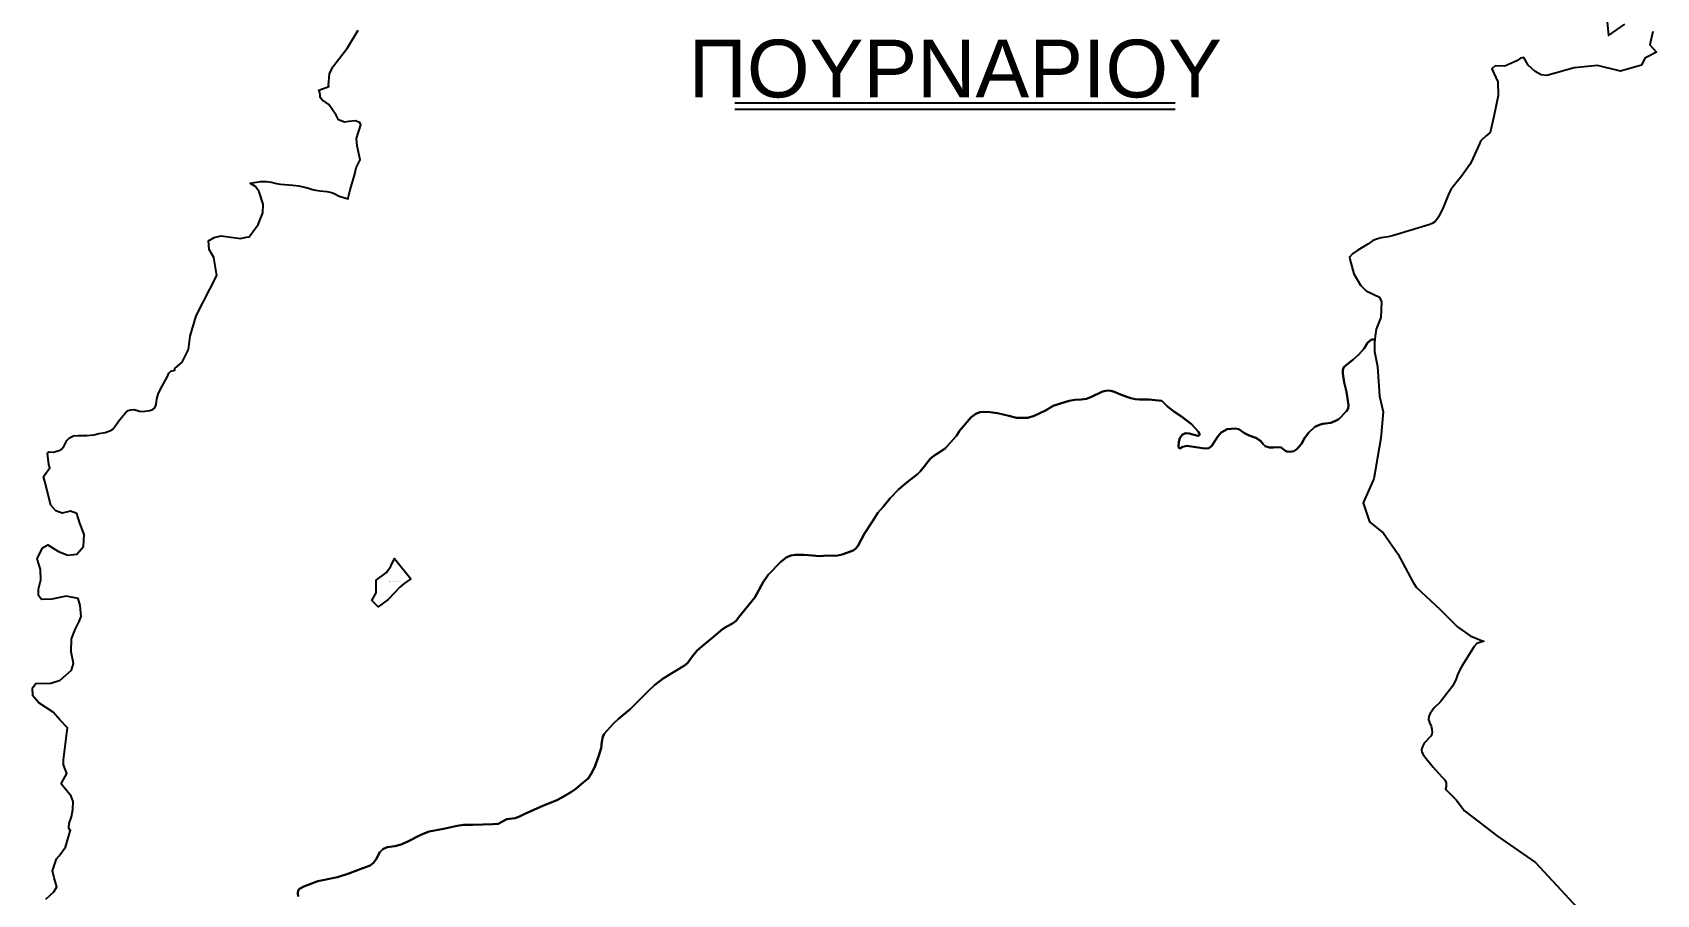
# Model space of a CAD drawing. Header units: metres. Extents: x 245125 to 394351, y 270578 to 4233311.
# Drawn here: x 286177 to 288991, y 4173546 to 4175041 of the extents above; entities that cross this region are included whole.
import ezdxf
from ezdxf.enums import TextEntityAlignment as Align
from ezdxf.lldxf.tags import DXFTag

# ---------------------------------------------------------------- set-up
doc = ezdxf.new("R2010")
doc.units = ezdxf.units.M
for name, color, linetype in [('4495-(228-329)', 103, 'Continuous'), ('ASTOTA', 7, 'Continuous'), ('topo2012', 144, 'Continuous'), ('ΗΛΕΙΑ_Ονομασία ΟΤΑ_ΟΚΧΕ', 6, 'Continuous')]:
    doc.layers.add(name, color=color, linetype=linetype)
doc.styles.add('ARIAL', font='arial.ttf')
doc.styles.get("Standard").update_dxf_attribs({"font": 'arial.ttf'})
tags = doc.linetypes.add('HIDDEN', pattern=[0.375, 0.25, -0.125]).pattern_tags.tags
tags[6:7] = [DXFTag(74, 4), DXFTag(75, 0), DXFTag(340, '0'), DXFTag(46, 1.0), DXFTag(50, 0.0), DXFTag(44, 0.0), DXFTag(45, 0.0)]
tags[4:5] = [DXFTag(74, 4), DXFTag(75, 0), DXFTag(340, '0'), DXFTag(46, 1.0), DXFTag(50, 0.0), DXFTag(44, 0.0), DXFTag(45, 0.0)]

msp = doc.modelspace()

# ---------------------------------------------------------------- linework, layer by layer
at = {"layer": '4495-(228-329)', "color": 103}
for p, q in [((287394.2, 4174918.8), (288157, 4174918.8)), ((287394.2, 4174907.4), (288157, 4174907.4))]:
    msp.add_line(p, q, dxfattribs=at)
at = {"layer": 'ASTOTA', "color": 253, "linetype": 'HIDDEN', "ltscale": 300}
for points in [[(288903.7, 4175076.1), (288907.6, 4175035.2), (288935.6, 4175054.8)], [(286200.7, 4173538.7), (286214.6, 4173551), (286219.4, 4173559.9), (286215.2, 4173575.2), (286212.3, 4173587.5), (286219.2, 4173608.1), (286223.9, 4173613.6), (286234.8, 4173628.6), (286242.6, 4173656.3), (286243.3, 4173658.2), (286241.6, 4173659.1), (286240.4, 4173662.7), (286240.9, 4173669.4), (286244.9, 4173681.4), (286247.6, 4173694), (286248.1, 4173707.5), (286244.7, 4173717), (286239.5, 4173723.3), (286227.2, 4173738.6), (286228.2, 4173740.5), (286236.9, 4173756.4), (286231.1, 4173771.1), (286231.1, 4173779.9), (286237.9, 4173835.4), (286225.5, 4173848.8), (286213.1, 4173862.3), (286188.4, 4173878.5), (286178.2, 4173891), (286177.5, 4173904.9), (286183.3, 4173912), (286209.3, 4173912.9), (286225.2, 4173917.8), (286244.8, 4173935.6), (286248.8, 4173946.9), (286244.6, 4173967.2), (286245.3, 4173989.7), (286251.7, 4174005.6), (286258.1, 4174019.6), (286262, 4174028.4), (286260.3, 4174047.4), (286256.5, 4174059.5), (286235.6, 4174063.5), (286211.1, 4174058.4), (286193.2, 4174057.7), (286187.9, 4174064.6), (286187.7, 4174076), (286191.9, 4174092.1), (286191.2, 4174109.9), (286185.7, 4174128.2), (286194.7, 4174147.4), (286204.2, 4174152.7), (286222.7, 4174141.3), (286238.5, 4174134.6), (286254.6, 4174136.6), (286265.7, 4174149.9), (286266.8, 4174170.7), (286259.4, 4174190.3), (286254.6, 4174206.7), (286243.6, 4174211.1), (286229, 4174207.3), (286217.8, 4174211.3), (286209.5, 4174221.1), (286199.1, 4174262.1), (286196.8, 4174271), (286207.6, 4174286.1), (286206, 4174291.9), (286203.7, 4174310.6), (286204.3, 4174312.1), (286205, 4174313.6), (286213.6, 4174313.4), (286223.7, 4174315.9), (286227.8, 4174318.3), (286231.8, 4174322.8), (286237.2, 4174333.6), (286241.7, 4174338.3), (286248.3, 4174341.4), (286256.8, 4174341.9), (286271.6, 4174342.2), (286283.9, 4174343.4), (286292.3, 4174345.4), (286303.5, 4174347.4), (286311.5, 4174349.9), (286316.8, 4174353.1), (286321.6, 4174359.9), (286328.9, 4174369.8), (286338.4, 4174381.2), (286343, 4174385.3), (286347.9, 4174386.8), (286353.5, 4174386.9), (286362.6, 4174384.2), (286368.5, 4174383.6), (286372.3, 4174384), (286380.5, 4174385.2), (286385.9, 4174387), (286389.6, 4174390.1), (286391.8, 4174395.7), (286392.7, 4174405.4), (286395.5, 4174415.4), (286401.9, 4174427.8), (286411.2, 4174444.4), (286413.7, 4174449.9), (286417.4, 4174453.4), (286424.2, 4174455.4), (286424, 4174458.3), (286437, 4174469), (286447.9, 4174491), (286450.9, 4174514.1), (286461, 4174549.3), (286496.8, 4174619.6), (286491.7, 4174650.8), (286483.3, 4174664.2), (286482.6, 4174679.6), (286492, 4174685.5), (286504.4, 4174687.9), (286538.1, 4174683.6), (286547.4, 4174685.7), (286553.1, 4174686.3), (286568.6, 4174708), (286576.7, 4174728), (286576.9, 4174742.9), (286570, 4174764.5), (286563.6, 4174773.5), (286557.1, 4174777.8), (286554.7, 4174779.5), (286572.6, 4174782.5), (286582.8, 4174782.5), (286591.1, 4174781.4), (286599.9, 4174778.7), (286606.9, 4174777.6), (286628.6, 4174775.7), (286638.1, 4174774.5), (286651.5, 4174771.6), (286664.6, 4174767.7), (286675.3, 4174766.2), (286687.3, 4174764.8), (286695.3, 4174763.3), (286700.3, 4174761.3), (286708.8, 4174756.9), (286724.1, 4174752), (286724.6, 4174753.9), (286727.9, 4174767.7), (286735.3, 4174793.4), (286738.4, 4174805.8), (286745.3, 4174820), (286740.1, 4174843.9), (286738.5, 4174857), (286746, 4174880.5), (286744.5, 4174884.5), (286736.6, 4174887.5), (286725.5, 4174886.3), (286718.1, 4174884.9), (286707.5, 4174889.2), (286703.8, 4174897.2), (286690.9, 4174915.8), (286679.1, 4174923.9), (286675.8, 4174927.9), (286675.9, 4174932.8), (286674.5, 4174937.8), (286673.7, 4174940.7), (286691.1, 4174946.7), (286690.5, 4174949.4), (286691.7, 4174968.7), (286697.6, 4174981), (286723.4, 4175013.8), (286741.5, 4175044.6)], [(288984.4, 4175042), (288978.8, 4175019.3), (288990.7, 4175006.2), (288975.2, 4174998.6), (288970.6, 4174995.9), (288964.7, 4174984.1), (288928.4, 4174973.6), (288888.7, 4174983.4), (288848, 4174979.2), (288800.5, 4174965.9), (288791.1, 4174967), (288780.6, 4174972.7), (288768.4, 4174984.1), (288760.7, 4174997), (288754.8, 4174996), (288748.5, 4174991.4), (288728.1, 4174982.4), (288711.1, 4174982.6), (288705.5, 4174977.7), (288716, 4174954.9), (288716.6, 4174931.5), (288708.8, 4174894.8), (288702.3, 4174867.1), (288695.8, 4174861.3), (288689.4, 4174855.7), (288685.5, 4174852.3), (288683.9, 4174847.8), (288669.6, 4174815.6), (288667.5, 4174812), (288653.3, 4174792.3), (288639.1, 4174774.1), (288634, 4174767.4), (288629.7, 4174758.8), (288621.9, 4174738.1), (288613.7, 4174721.7), (288609.9, 4174716.7), (288606.4, 4174712.6), (288601.8, 4174709.4), (288596, 4174706.9), (288535, 4174688.6), (288526, 4174686.6), (288513.4, 4174684.4), (288505.8, 4174682.1), (288498.4, 4174679.3), (288490.4, 4174673.8), (288473.1, 4174663), (288463.8, 4174656.9), (288458.6, 4174651), (288459.4, 4174647.9), (288466.4, 4174622.4), (288478, 4174602.9), (288487.7, 4174592.9), (288510.9, 4174581.9), (288514.3, 4174573.9), (288513.3, 4174546.4), (288505.1, 4174526.1), (288503.5, 4174514.4), (288502.7, 4174508.2), (288496.8, 4174508.3), (288490.2, 4174502.7), (288484.1, 4174493), (288475, 4174482.2), (288464.5, 4174473.1), (288452.9, 4174464.1), (288449.3, 4174460.7), (288447.5, 4174455.8), (288447.5, 4174449.8), (288449.5, 4174434.2), (288453.7, 4174417.9), (288457.1, 4174394.7), (288456.6, 4174388.8), (288453.8, 4174384.5), (288440.1, 4174370.6), (288434.6, 4174367.4), (288426.7, 4174364), (288412.8, 4174362.1), (288407.1, 4174360.7), (288398.9, 4174357.1), (288388.3, 4174347.5), (288380.9, 4174337.3), (288375.9, 4174327.6), (288367.6, 4174318.1), (288362.2, 4174314.7), (288356.3, 4174313.5), (288350.3, 4174314.3), (288346.1, 4174316.7), (288340.6, 4174321.1), (288332.1, 4174321.8), (288327, 4174321.2), (288320.1, 4174321.3), (288312.9, 4174323.7), (288309.2, 4174326.8), (288304.6, 4174332.8), (288296.8, 4174337.8), (288285.1, 4174341.9), (288276.8, 4174346), (288267.2, 4174353.3), (288260.7, 4174354.2), (288247, 4174352.9), (288236.6, 4174347.5), (288231, 4174340.6), (288220, 4174323.7), (288215, 4174320.4), (288208.1, 4174319.4), (288176.8, 4174324.2), (288170, 4174322.7), (288164.7, 4174319.4), (288163.2, 4174320.5), (288162.8, 4174323.8), (288163, 4174331), (288165.1, 4174337.5), (288168.7, 4174343.5), (288174.7, 4174346), (288181.1, 4174345.3), (288196, 4174341.3), (288198.9, 4174342.7), (288198.9, 4174344.7), (288196.8, 4174348.8), (288185.1, 4174361.5), (288167.6, 4174375.2), (288154.7, 4174383.6), (288143.1, 4174392.9), (288134, 4174401.9), (288128.1, 4174403), (288111.4, 4174404.5), (288095.3, 4174404.3), (288087.3, 4174405), (288079.8, 4174406.7), (288072.9, 4174409.1), (288059.1, 4174414.4), (288051.5, 4174417.7), (288045.7, 4174419.6), (288039.9, 4174420.2), (288033.6, 4174418.8), (288029.8, 4174417.6), (288012.1, 4174408.8), (288003.3, 4174405.6), (287994.3, 4174404.4), (287983.1, 4174403.8), (287973.3, 4174401.9), (287959.7, 4174398.3), (287945.4, 4174393.4), (287932.2, 4174385.6), (287912.4, 4174376), (287901.4, 4174372.9), (287892.1, 4174372.4), (287882.2, 4174372.7), (287869, 4174376.1), (287849.2, 4174380.8), (287831.7, 4174383), (287818.4, 4174382.6), (287811.4, 4174379.7), (287803.4, 4174373.6), (287783, 4174350.4), (287777.9, 4174341.6), (287767.3, 4174329.4), (287758.2, 4174319.4), (287745.4, 4174311.1), (287738.8, 4174307), (287733.1, 4174302.4), (287728.7, 4174296.2), (287722.9, 4174288.7), (287715.1, 4174279.4), (287710.4, 4174274.9), (287695.5, 4174263.3), (287685.9, 4174255.6), (287677.4, 4174248.5), (287663.1, 4174233.4), (287650.8, 4174218.2), (287642, 4174207.8), (287632.2, 4174192.7), (287619, 4174172.4), (287607.5, 4174151.5), (287603.6, 4174146), (287599.1, 4174142.9), (287588.3, 4174138.6), (287580.1, 4174135.9), (287572.8, 4174134.2), (287566.8, 4174133.6), (287555.3, 4174134.2), (287547.8, 4174133.6), (287540.2, 4174132.7), (287528.8, 4174134.2), (287514, 4174135.5), (287498.8, 4174135.4), (287491, 4174133.8), (287483.3, 4174130.6), (287474, 4174123.1), (287451.8, 4174100.6), (287443.1, 4174088), (287429, 4174061.1), (287400.6, 4174026.4), (287396.2, 4174021.1), (287389.8, 4174016), (287379.1, 4174010.3), (287372.8, 4174006.3), (287357, 4173993.3), (287337.3, 4173976.9), (287328.1, 4173969.1), (287318.9, 4173957.4), (287312.1, 4173947.4), (287307, 4173943.4), (287287.9, 4173932.1), (287270.2, 4173921), (287254.8, 4173909.4), (287244.5, 4173899.4), (287212.6, 4173868), (287192.5, 4173850.9), (287183.6, 4173842.4), (287173.1, 4173830.9), (287167.7, 4173824.9), (287165.5, 4173819.8), (287163.6, 4173811), (287162.3, 4173800.3), (287158.4, 4173787.4), (287152, 4173769.6), (287146.2, 4173757.7), (287140.2, 4173747.5), (287131.2, 4173740.4), (287118.7, 4173729.5), (287111.3, 4173724.4), (287095.4, 4173715.1), (287086, 4173710.1), (287078.7, 4173707), (287062.7, 4173700.9), (287029.3, 4173685.7), (287021, 4173681.6), (287013.7, 4173678.9), (287003.9, 4173677.7), (286999.4, 4173676.9), (286984.3, 4173669.2), (286975.1, 4173668.3), (286940.3, 4173667.5), (286924.2, 4173667.3), (286912.9, 4173665.5), (286889.4, 4173660.3), (286864.7, 4173655.5), (286857.3, 4173652.9), (286849.1, 4173649.2), (286827.7, 4173638.5), (286816.1, 4173633.3), (286805, 4173630.3), (286791.6, 4173628.3), (286784.1, 4173624.9), (286778.9, 4173619.7), (286772.8, 4173607.5), (286768.2, 4173601.2), (286762.3, 4173597.1), (286749.7, 4173592.2), (286725.6, 4173582.8), (286705.8, 4173576.6), (286671.5, 4173569.6), (286647.3, 4173560.7), (286640.1, 4173556.4), (286637.6, 4173553.3), (286636.9, 4173548.4), (286637.6, 4173543.3)], [(286637.6, 4173543.3), (286636.9, 4173548.4), (286637.6, 4173553.3), (286640.1, 4173556.4), (286647.3, 4173560.7), (286671.5, 4173569.6), (286705.8, 4173576.6), (286725.6, 4173582.8), (286749.7, 4173592.2), (286762.3, 4173597.1), (286768.2, 4173601.2), (286772.8, 4173607.5), (286778.9, 4173619.7), (286784.1, 4173624.9), (286791.6, 4173628.3), (286805, 4173630.3), (286816.1, 4173633.3), (286827.7, 4173638.5), (286849.1, 4173649.2), (286857.3, 4173652.9), (286864.7, 4173655.5), (286889.4, 4173660.3), (286912.9, 4173665.5), (286924.2, 4173667.3), (286940.3, 4173667.5), (286975.1, 4173668.3), (286984.3, 4173669.2), (286999.4, 4173676.9), (287003.9, 4173677.7), (287013.7, 4173678.9), (287021, 4173681.6), (287029.3, 4173685.7), (287062.7, 4173700.9), (287078.7, 4173707), (287086, 4173710.1), (287095.4, 4173715.1), (287111.3, 4173724.4), (287118.7, 4173729.5), (287131.2, 4173740.4), (287140.2, 4173747.5), (287146.2, 4173757.7), (287152, 4173769.6), (287158.4, 4173787.4), (287162.3, 4173800.3), (287163.6, 4173811), (287165.5, 4173819.8), (287167.7, 4173824.9), (287173.1, 4173830.9), (287183.6, 4173842.4), (287192.5, 4173850.9), (287212.6, 4173868), (287244.5, 4173899.4), (287254.8, 4173909.4), (287270.2, 4173921), (287287.9, 4173932.1), (287307, 4173943.4), (287312.1, 4173947.4), (287318.9, 4173957.4), (287328.1, 4173969.1), (287337.3, 4173976.9), (287357, 4173993.3), (287372.8, 4174006.3), (287379.1, 4174010.3), (287389.8, 4174016), (287396.2, 4174021.1), (287400.6, 4174026.4), (287429, 4174061.1), (287443.1, 4174088), (287451.8, 4174100.6), (287474, 4174123.1), (287483.3, 4174130.6), (287491, 4174133.8), (287498.8, 4174135.4), (287514, 4174135.5), (287528.8, 4174134.2), (287540.2, 4174132.7), (287547.8, 4174133.6), (287555.3, 4174134.2), (287566.8, 4174133.6), (287572.8, 4174134.2), (287580.1, 4174135.9), (287588.3, 4174138.6), (287599.1, 4174142.9), (287603.6, 4174146), (287607.5, 4174151.5), (287619, 4174172.4), (287632.2, 4174192.7), (287642, 4174207.8), (287650.8, 4174218.2), (287663.1, 4174233.4), (287677.4, 4174248.5), (287685.9, 4174255.6), (287695.5, 4174263.3), (287710.4, 4174274.9), (287715.1, 4174279.4), (287722.9, 4174288.7), (287728.7, 4174296.2), (287733.1, 4174302.4), (287738.8, 4174307), (287745.4, 4174311.1), (287758.2, 4174319.4), (287767.3, 4174329.4), (287777.9, 4174341.6), (287783, 4174350.4), (287803.4, 4174373.6), (287811.4, 4174379.7), (287818.4, 4174382.6), (287831.7, 4174383), (287849.2, 4174380.8), (287869, 4174376.1), (287882.2, 4174372.7), (287892.1, 4174372.4), (287901.4, 4174372.9), (287912.4, 4174376), (287932.2, 4174385.6), (287945.4, 4174393.4), (287959.7, 4174398.3), (287973.3, 4174401.9), (287983.1, 4174403.8), (287994.3, 4174404.4), (288003.3, 4174405.6), (288012.1, 4174408.8), (288029.8, 4174417.6), (288033.6, 4174418.8), (288039.9, 4174420.2), (288045.7, 4174419.6), (288051.5, 4174417.7), (288059.1, 4174414.4), (288072.9, 4174409.1), (288079.8, 4174406.7), (288087.3, 4174405), (288095.3, 4174404.3), (288111.4, 4174404.5), (288128.1, 4174403), (288134, 4174401.9), (288143.1, 4174392.9), (288154.7, 4174383.6), (288167.6, 4174375.2), (288185.1, 4174361.5), (288196.8, 4174348.8), (288198.9, 4174344.7), (288198.9, 4174342.7), (288196, 4174341.3), (288181.1, 4174345.3), (288174.7, 4174346), (288168.7, 4174343.5), (288165.1, 4174337.5), (288163, 4174331), (288162.8, 4174323.8), (288163.2, 4174320.5), (288164.7, 4174319.4), (288170, 4174322.7), (288176.8, 4174324.2), (288208.1, 4174319.4), (288215, 4174320.4), (288220, 4174323.7), (288231, 4174340.6), (288236.6, 4174347.5), (288247, 4174352.9), (288260.7, 4174354.2), (288267.2, 4174353.3), (288276.8, 4174346), (288285.1, 4174341.9), (288296.8, 4174337.8), (288304.6, 4174332.8), (288309.2, 4174326.8), (288312.9, 4174323.7), (288320.1, 4174321.3), (288327, 4174321.2), (288332.1, 4174321.8), (288340.6, 4174321.1), (288346.1, 4174316.7), (288350.3, 4174314.3), (288356.3, 4174313.5), (288362.2, 4174314.7), (288367.6, 4174318.1), (288375.9, 4174327.6), (288380.9, 4174337.3), (288388.3, 4174347.5), (288398.9, 4174357.1), (288407.1, 4174360.7), (288412.8, 4174362.1), (288426.7, 4174364), (288434.6, 4174367.4), (288440.1, 4174370.6), (288453.8, 4174384.5), (288456.6, 4174388.8), (288457.1, 4174394.7), (288453.7, 4174417.9), (288449.5, 4174434.2), (288447.5, 4174449.8), (288447.5, 4174455.8), (288449.3, 4174460.7), (288452.9, 4174464.1), (288464.5, 4174473.1), (288475, 4174482.2), (288484.1, 4174493), (288490.2, 4174502.7), (288496.8, 4174508.3), (288502.7, 4174508.2), (288502.3, 4174503.5), (288502.4, 4174487.7), (288507.4, 4174461.6), (288510.6, 4174410.5), (288516.9, 4174382.9), (288513.2, 4174337.7), (288500.8, 4174266.7), (288482.3, 4174225.2), (288493.2, 4174192.3), (288517.9, 4174172.7), (288542.3, 4174137), (288568.6, 4174088.4), (288574.5, 4174079.4), (288615.7, 4174040.7), (288631.9, 4174024.3), (288645.8, 4174010.3), (288667.6, 4173994.8), (288687.7, 4173986.8), (288690, 4173985.9), (288691.3, 4173985.4), (288679.6, 4173981.4), (288674.5, 4173976.1), (288653.5, 4173942.3), (288648.8, 4173933.4), (288646.1, 4173927), (288643.5, 4173920.3), (288638.1, 4173908.1), (288615.7, 4173879.8), (288605.6, 4173869.8), (288598.7, 4173860), (288596.2, 4173855.1), (288595.9, 4173850), (288597.6, 4173844.6), (288600.2, 4173838.2), (288601.4, 4173833.3), (288602, 4173827.9), (288601.7, 4173824.3), (288600, 4173820.7), (288588.4, 4173808.8), (288585.6, 4173804.1), (288584.1, 4173799.5), (288583.8, 4173796.5), (288584.2, 4173793.1), (288586.2, 4173789.4), (288589.1, 4173785.4), (288603.7, 4173767.5), (288618.8, 4173750.5), (288623.7, 4173745.2), (288626, 4173740), (288626.2, 4173733.8), (288625.2, 4173729.5), (288627.1, 4173727.5), (288643.6, 4173710.8), (288658.3, 4173691.7), (288715.2, 4173647.6), (288781.3, 4173602.2), (288883, 4173491.9)]]:
    msp.add_lwpolyline(points, dxfattribs=at)
at = {"layer": 'topo2012', "color": 144}
msp.add_lwpolyline([(286765.5, 4174056.3), (286772.7, 4174069.6), (286772.6, 4174082.3), (286773.1, 4174091.5), (286790.7, 4174104.4), (286798.1, 4174115.8), (286804.6, 4174128.6), (286832.8, 4174093.9), (286821.4, 4174085.8), (286813.9, 4174079.4), (286805.1, 4174069.9), (286793.4, 4174057.8), (286784.9, 4174051.3), (286776.3, 4174044.9)], close=True, dxfattribs=at)

# ---------------------------------------------------------------- texts
at = {"layer": 'topo2012', "color": 144, "ltscale": 2, "insert": (286792.2, 4174089.8), "char_height": 1, "width": 27.84, "attachment_point": 1}
msp.add_mtext('ΤΟΥΜΠΑΣ ΠΕΛΟΠΙΟ ΑΓΓΕΛΟΣ-12', dxfattribs=at)
at = {"layer": 'ΗΛΕΙΑ_Ονομασία ΟΤΑ_ΟΚΧΕ', "color": 253, "style": 'ARIAL'}
msp.add_text('ΠΟΥΡΝΑΡΙΟΥ', height=100, dxfattribs=at).set_placement((287776, 4174978.1), align=Align.MIDDLE)

doc.saveas('drawing.dxf')
